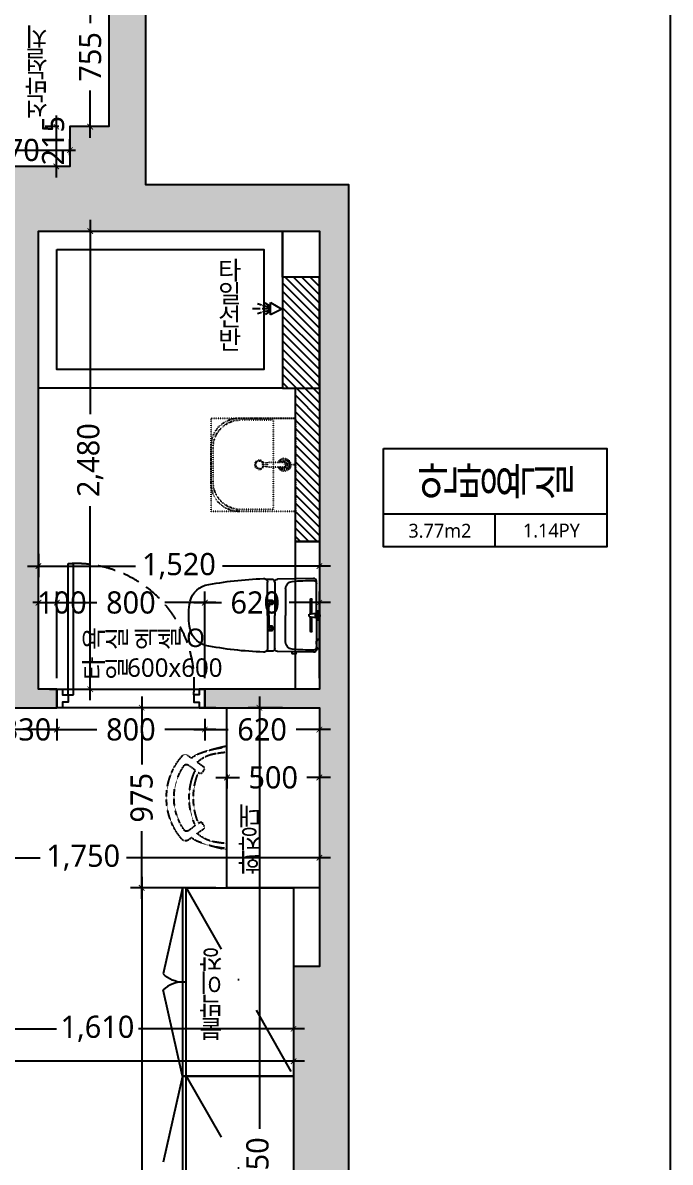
# Model space of a CAD drawing. Header units: millimetres. Extents: x -41292 to 298682, y -22072 to 33155.
# Drawn here: x 291774 to 295277, y 5729 to 11897 of the extents above; entities that cross this region are included whole.
import ezdxf
from ezdxf.enums import TextEntityAlignment as Align

# ---------------------------------------------------------------- set-up
doc = ezdxf.new("R2010")
doc.units = ezdxf.units.MM
for name, pattern in [('( Hidden )', [0.375, 0.25, -0.125]), ('CONT', [2, 1, 1]), ('DASHDOT', [25.4, 12.7, -6.35, 0, -6.35]), ('DOT', [0.25, 0, -0.25]), ('HID1', [0.375, 0.25, -0.125]), ('HIDDEN', [9.525, 6.35, -3.175])]:
    doc.linetypes.add(name, pattern=pattern)
for name, color, linetype in [('0-ELC TEXT', 7, 'Continuous'), ('03-TEXT', 3, 'Continuous'), ('06-FUR', 6, 'Continuous'), ('3.기호.계단선', 30, 'Continuous'), ('BATH', 4, 'Continuous'), ('CO-BATH', 6, 'Continuous'), ('fin', 5, 'Continuous'), ('FORM(YOURNAME)-11', 1, 'Continuous'), ('P-门', 4, 'Continuous'), ('S-DIM', 7, 'Continuous'), ('TOILET-1', 6, 'Continuous'), ('문자선', 3, 'Continuous'), ('벽1', 2, 'Continuous'), ('욕실마감선', 4, 'Continuous'), ('인테리어_가구_사입', 5, 'HID1'), ('인테리어_가구_제작', 6, 'Continuous'), ('인테리어_기타', 8, 'Continuous'), ('인테리어_해치_벽체', 8, 'Continuous'), ('창호', 4, 'Continuous'), ('평면_가구', 6, 'Continuous')]:
    doc.layers.add(name, color=color, linetype=linetype)
doc.layers.add('HACTH', color=8, linetype='Continuous', lineweight=0)
doc.styles.add('HY 울릉도 L', font='@Microsoft JhengHei UI Light.ttf')
doc.styles.add('YOURNAME', font='@Microsoft JhengHei UI Light.ttf')
doc.styles.add('넥슨고딕', font='@Microsoft JhengHei Light.ttf')
doc.styles.add('코레일둥고', font='@Microsoft JhengHei Light.ttf')
doc.dimstyles.new('60', dxfattribs={"dimscale": 60, "dimtxt": 2, "dimasz": 0.5, "dimexe": 1, "dimexo": 1, "dimgap": 1, "dimtad": 0, "dimdec": 0, "dimrnd": 0.05, "dimdsep": 46, "dimlunit": 6, "dimtxsty": 'HY 울릉도 L', "dimblk": 'ARCHTICK', "dimcen": 2.5, "dimdle": 1, "dimclrd": 1, "dimclre": 1, "dimclrt": 2, "dimadec": 0, "dimazin": 0, "dimtfac": 1, "dimtdec": 0, "dimtix": 1, "dimtmove": 2, "dimatfit": 3, "dimldrblk": 'ARCHTICK', "dimfxl": 1, "dimlwd": -1, "dimlwe": -1, "dimarcsym": 0})

# ---------------------------------------------------------------- blocks, each defined once
blk = doc.blocks.new('FORM-ELEVATION')
at = {"layer": 'Defpoints'}
blk.add_lwpolyline([(-8309, 33708), (61071, 33708), (61071, -19692), (-8309, -19692)], close=True, dxfattribs=at)
at = {"layer": 'FORM(YOURNAME)-11', "color": 3, "style": 'YOURNAME'}
for tag, height, p in [('1', 451, (71041, -1219)), ('2', 451, (71041, -1863)), ('3', 451, (71041, -3150)), ('4', 451, (71041, -5081)), ('5', 515, (71041, -7398)), ('6', 515, (71041, -9650)), ('7', 515, (71041, -11903)), ('8', 515, (71041, -14155)), ('9', 515, (71041, -16408)), ('10', 515, (66791, -18596)), ('11', 515, (71041, -18660)), ('12', 515, (66791, -20848)), ('13', 515, (71041, -20848))]:
    blk.add_attdef(tag, text='', height=height, dxfattribs=at).set_placement(p, align=Align.MIDDLE_RIGHT)
blk = doc.blocks.new('asesdxd')
at = {"layer": 'P-门', "linetype": 'HIDDEN', "ltscale": 15}
blk.add_arc((87663.5, 8324.2), 645.8, 354.24437, 93.32764, dxfattribs=at)
at = {"layer": '창호'}
for p, q in [((87626, 8259.4), (87626, 8969.4)), ((87626, 8969.4), (87656, 8969.4)), ((87656, 8259.4), (87656, 8968.8)), ((87566, 8189.4), (87566, 8289.4)), ((87566, 8289.4), (88366, 8289.4)), ((87566, 8289.4), (87566, 8189.4)), ((88366, 8289.4), (88366, 8189.4)), ((87626, 8259.4), (87656, 8259.4)), ((88366, 8189.4), (87566, 8189.4))]:
    blk.add_line(p, q, dxfattribs=at)
for points in [[(87566, 8289.4), (87596, 8289.4), (87596, 8259.4), (87626, 8259.4), (87626, 8219.4), (87596, 8219.4), (87596, 8189.4), (87566, 8189.4), (87566, 8289.4)], [(88366, 8289.4), (88336, 8289.4), (88336, 8259.4), (88306, 8259.4), (88306, 8219.4), (88336, 8219.4), (88336, 8189.4), (88366, 8189.4), (88366, 8289.4)]]:
    blk.add_lwpolyline(points, dxfattribs=at)
blk = doc.blocks.new('gasdgasdgsd')
at = {"layer": 'CO-BATH', "color": 8, "linetype": 'DOT'}
for p, q in [((103359.9, 11032.7), (103054.9, 11032.7)), ((103054.9, 11032.7), (103054.9, 10527.7)), ((103349.9, 11022.7), (103174.9, 11022.7)), ((103174.9, 11022.7), (103174.9, 10537.7)), ((103499.9, 10687.7), (103499.9, 10872.7)), ((103509.9, 10677.7), (103509.9, 10882.7)), ((103114.9, 10792.7), (103205.4, 10792.7)), ((103205.4, 10793.7), (103210.4, 10793.7)), ((103205.4, 10766.7), (103205.4, 10793.7)), ((103210.4, 10794.7), (103215.4, 10794.7)), ((103210.4, 10765.7), (103210.4, 10794.7)), ((103215.4, 10765.7), (103215.4, 10794.7)), ((103054.9, 10780.2), (103119.9, 10780.2)), ((103114.9, 10767.7), (103205.4, 10767.7)), ((103205.4, 10766.7), (103210.4, 10766.7)), ((103210.4, 10765.7), (103215.4, 10765.7)), ((103054.9, 10527.7), (103359.9, 10527.7)), ((103174.9, 10537.7), (103349.9, 10537.7))]:
    blk.add_line(p, q, dxfattribs=at)
blk.add_lwpolyline([(103509.9, 10527.7), (103509.9, 11032.7), (103054.9, 11032.7), (103054.9, 10527.7)], close=True, dxfattribs=at)
for radius in [25, 20]:
    blk.add_circle((103249.9, 10780.2), radius, dxfattribs=at)
for centre, radius, start, end in [((103349.9, 10872.7), 150, 0, 90), ((103359.9, 10882.7), 150, 0, 90), ((103114.9, 10780.2), 35, 20.92481, 339.07514), ((103114.9, 10780.2), 30, 24.62429, 335.37566), ((103114.9, 10780.2), 25, 29.99998, 329.99998), ((103114.9, 10780.2), 18, 43.98294, 316.01701), ((103114.9, 10780.2), 12.5, 89.99998, 269.99998), ((103349.9, 10687.7), 150, 270, 0), ((103359.9, 10677.7), 150, 270, 0)]:
    blk.add_arc(centre, radius, start, end, dxfattribs=at)
blk = doc.blocks.new('A$C4B2D31F0')
at = {"layer": 'fin', "color": 8}
for p, q in [((185, 690.9), (20.4, 690.9)), ((37.2, 692.3), (24.7, 692.3)), ((37.2, 692.3), (49.7, 692.3)), ((168.9, 697.3), (168.9, 707.3)), ((168.9, 707.3), (216.9, 707.3)), ((168.9, 697.3), (216.9, 697.3)), ((186, 692.5), (180.6, 697.3)), ((181.6, 685.5), (186, 692.5)), ((187, 651.2), (181.6, 685.5)), ((181.6, 685.5), (204.3, 685.5)), ((186, 692.5), (199.9, 692.5)), ((192.9, 707.3), (192.9, 716)), ((198.9, 651.2), (204.3, 685.5)), ((199.9, 692.5), (205.3, 697.3)), ((204.3, 685.5), (199.9, 692.5)), ((200.9, 690.9), (365.5, 690.9)), ((216.9, 697.3), (216.9, 707.3)), ((106.4, 666.3), (184.4, 666.3)), ((106.4, 659.3), (185.5, 659.3)), ((187, 651.2), (198.9, 651.2)), ((200.4, 659.3), (279.4, 659.3)), ((201.4, 666.3), (279.4, 666.3)), ((-16, 576.9), (-16, 564.8)), ((-12, 580.9), (-4.8, 580.9)), ((-12, 560.8), (-4.3, 560.8)), ((47.7, 523.7), (192.9, 523.7)), ((338.2, 523.7), (192.9, 523.7)), ((12.6, 465.9), (192.9, 465.9)), ((192.9, 433.7), (146.6, 433.7)), ((373.3, 465.9), (192.9, 465.9)), ((192.9, 433.7), (239.3, 433.7)), ((192.9, 426.6), (13.7, 426.6)), ((192.9, 426.6), (372.2, 426.6))]:
    blk.add_line(p, q, dxfattribs=at)
for points in [[(20.4, 690.9), (7.9, 690.9, 0.421209), (-7.1, 675.5), (-2.4, 480.5, 0.001659)], [(365.5, 690.9), (378, 690.9, -0.421209), (392.9, 675.5), (388.3, 480.5, -0.001659)], [(12.6, 465.9, 0.371724), (-1.8, 451.2, 0.003515), (-1, 420.3, 0.320541)], [(110.4, 426.6), (110.4, 450.8, -0.414214), (114.4, 454.8), (130.9, 454.8, -0.414214), (134.9, 450.8), (134.9, 435.2), (134.9, 426.6)], [(134.9, 435.2), (144.6, 435.2, -0.414214), (146.6, 433.2), (146.6, 426.6)], [(251, 435.2), (241.3, 435.2, 0.414214), (239.3, 433.2), (239.3, 426.6)], [(275.5, 426.6), (275.5, 450.8, 0.414214), (271.5, 454.8), (255, 454.8, 0.414214), (251, 450.8), (251, 435.2), (251, 426.6)], [(373.3, 465.9, -0.371724), (387.7, 451.2, -0.003515), (386.9, 420.3, -0.320541)]]:
    blk.add_lwpolyline(points, format="xyb", dxfattribs=at)
for centre in [(122.9, 440.9), (262.9, 440.9)]:
    blk.add_circle(centre, 8, dxfattribs=at)
for centre, radius, start, end in [((20.4, 674.9), 16, 90, 179.31159), ((24.7, 707.3), 15, 180, 270), ((49.7, 707.3), 15, 270, 0), ((365.5, 674.9), 16, 0.68841, 90), ((1004.3, 663.1), 1000, 179.31159, 185.94375), ((106.4, 662.8), 3.5, 90, 270), ((279.4, 662.8), 3.5, 270, 90), ((-618.4, 663.1), 1000, 354.05625, 0.68841), ((-12, 576.9), 4, 90, 180), ((-12, 564.8), 4, 180, 270), ((49.4, 563.7), 40, 185.94375, 267.51291), ((336.5, 563.7), 40, 272.48709, 354.05625), ((12.6, 480.9), 15, 181.36509, 270), ((373.3, 480.9), 15, 270, 358.63491), ((13.7, 406.6), 20, 90, 182.3333), ((2197.7, 495.6), 2205.9, 182.3333, 190.60807), ((-1811.8, 495.6), 2205.9, 349.39193, 357.6667), ((372.2, 406.6), 20, 357.6667, 90), ((148.7, 128.9), 125.5, 198.2964, 263.42408), ((237.2, 128.9), 125.5, 276.57592, 341.7036), ((192.9, 405.9), 405.9, 261.69926, 270), ((192.9, 405.9), 405.9, 270, 278.30074)]:
    blk.add_arc(centre, radius, start, end, dxfattribs=at)
blk = doc.blocks.new('AC-8')
at = {"layer": 'BATH'}
for p, q in [((-50.8, 54), (-0.1, 142.7)), ((-0.1, 142.7), (45.4, 54)), ((45.4, 54), (-50.8, 54)), ((-24.7, 46.5), (-46.3, 12.2)), ((-13.5, 47.3), (-27.7, -7.9)), ((-1.6, 49.5), (-1.6, -10.8)), ((10.4, 47.3), (24.5, -7.9)), ((21.6, 46.5), (43.2, 12.2)), ((-31.4, -16.2), (-41.1, -49)), ((-1.6, -27.3), (-1.6, -88.5)), ((28.3, -16.2), (38, -49))]:
    blk.add_line(p, q, dxfattribs=at)
blk = doc.blocks.new('A$C1AC25B95')
at = {"layer": '욕실마감선', "color": 8}
for p, q in [((28.3, 72.3), (28.3, 75)), ((53.3, 73.7), (53.3, 75))]:
    blk.add_line(p, q, dxfattribs=at)
at = {"layer": 'TOILET-1', "linetype": 'Continuous', "xscale": 0.873786407766195, "yscale": 0.873786407766195, "zscale": 0.873786407766195, "rotation": 180}
blk.add_blockref('AC-8', (39.7, 124.7), dxfattribs=at)
blk = doc.blocks.new('책상의자')
at = {"layer": '인테리어_가구_사입', "color": 8, "linetype": '( Hidden )', "ltscale": 5}
for p, q in [((113786.8, 53823.7), (113807.4, 53809.3)), ((113838.2, 53786.6), (113874.9, 53760.9)), ((113788.9, 53772.6), (113820.9, 53749.4)), ((113846.1, 53731.5), (113852.8, 53726.8)), ((113877.5, 53748.9), (113865.7, 53729.5)), ((113788.4, 53415.1), (113820.7, 53437.8)), ((113839.2, 53400.4), (113874.3, 53426.6)), ((113845.5, 53456.1), (113852.2, 53460.8)), ((113876.9, 53438.7), (113865.1, 53458.1)), ((113786.3, 53363.9), (113807.5, 53378.7))]:
    blk.add_line(p, q, dxfattribs=at)
for centre, radius, start, end in [((114046, 53333.6), 537.1, 94.95112, 113.25942), ((114223.6, 52767.3), 1130.5, 101.42645, 106.46528), ((114031, 53338.1), 504.3, 93.55608, 100.31972), ((114017.1, 53593.5), 344.7, 138.99792, 220.93662), ((113774.1, 53804.9), 22.6, 55.92547, 139.26324), ((113889.8, 53714), 126, 116.2601, 130.74226), ((113965.2, 53647.6), 188.2, 97.4888, 132.39103), ((114017.1, 53593.5), 304.1, 145.15722, 214.75902), ((113780.5, 53760.4), 14.6, 55.47965, 152.36085), ((114150.9, 53593.5), 355.5, 156.66015, 203.3178), ((114173.5, 53593.5), 355.5, 157.15345, 202.73708), ((113813.6, 53739.7), 12, 333.66039, 52.92106), ((113858, 53734.2), 9.04, 235.01257, 328.70596), ((113869.7, 53753.5), 9.04, 328.70546, 55.01342), ((113780, 53427.3), 14.6, 207.66573, 304.54663), ((113813.5, 53447.4), 12, 307.10505, 26.36583), ((113857.4, 53453.4), 9.04, 31.32015, 125.01273), ((113869.2, 53434), 9.04, 305.01273, 31.32056), ((113773.6, 53382.6), 22.6, 220.76316, 304.10051), ((113890, 53474), 126, 229.13147, 243.76606), ((114045.9, 53854), 537.1, 246.76669, 265.06158), ((113965.2, 53540.1), 188.2, 227.93247, 262.53731), ((114030.8, 53849.6), 504.3, 259.70639, 266.45719), ((114223.3, 54420.5), 1130.5, 253.56083, 258.59303)]:
    blk.add_arc(centre, radius, start, end, dxfattribs=at)
blk = doc.blocks.new('ediehsx')
at = {"layer": '인테리어_해치_벽체'}
h = blk.add_hatch(dxfattribs=at)
h.set_pattern_fill('ANSI31', color=256, scale=10, angle=450)
h.paths.add_polyline_path([(51456, -7810.6), (52456, -7810.6), (52456, -8020.6), (51456, -8020.6)])
h.paths.add_polyline_path([(54456, -18160.6), (54566.7, -18160.6), (54566.7, -17960.6), (54456, -17960.6)])
h.paths.add_polyline_path([(58986, -10080.6), (58986, -10910.6), (58856, -10910.6), (58856, -10080.6)])
h.paths.add_polyline_path([(58986, -9480.6), (58786, -9480.6), (58786, -10080.6), (58986, -10080.6)])
h.paths.add_polyline_path([(50716, -9920.6), (50716, -10660.6), (50586, -10660.6), (50586, -9920.6)])
h.paths.add_polyline_path([(50716, -9370.6), (50516, -9370.6), (50516, -9920.6), (50716, -9920.6)])
h.paths.add_polyline_path([(51616, -11560.6), (50916, -11560.6), (50916, -11660.6), (51616, -11660.6)])
h.paths.add_polyline_path([(47966, -11660.6), (48066, -11660.6), (48066, -12190.6), (47966, -12190.6)])
at = {"layer": '문자선'}
for points in [[(58986, -9480.6), (58786, -9480.6), (58786, -10080.6), (58986, -10080.6), (58986, -9480.6)], [(58986, -10080.6), (58986, -10910.6), (58856, -10910.6), (58856, -10080.6), (58986, -10080.6)]]:
    blk.add_lwpolyline(points, dxfattribs=at)
blk = doc.blocks.new('_ArchTick')
at = {"color": 0, "linetype": 'ByBlock', "const_width": 0.15}
blk.add_lwpolyline([(-0.5, -0.5), (0.5, 0.5)], dxfattribs=at)
blk = doc.blocks.new('*D481')
at = {"layer": 'Defpoints', "color": 0, "transparency": 16777216}
for p in [(292878.4, 7888), (293378.4, 7888), (293378.4, 7811.6)]:
    blk.add_point(p, dxfattribs=at)
at = {"layer": 'S-DIM', "color": 1, "transparency": 16777216}
for p, q in [((292818.4, 7811.6), (292946.3, 7811.6)), ((292878.4, 7828), (292878.4, 7751.6)), ((293438.4, 7811.6), (293310.5, 7811.6)), ((293378.4, 7828), (293378.4, 7751.6))]:
    blk.add_line(p, q, dxfattribs=at)
at = {"layer": 'S-DIM', "color": 1, "transparency": 16777216, "xscale": 30, "yscale": 30, "zscale": 30, "rotation": 180}
blk.add_blockref('_ArchTick', (292878.4, 7811.6), dxfattribs=at)
at = {"layer": 'S-DIM', "color": 1, "transparency": 16777216, "xscale": 30, "yscale": 30, "zscale": 30}
blk.add_blockref('_ArchTick', (293378.4, 7811.6), dxfattribs=at)
at = {"layer": 'S-DIM', "color": 2, "transparency": 16777216, "insert": (293128.4, 7811.6), "char_height": 120, "attachment_point": 5, "style": 'HY 울릉도 L'}
blk.add_mtext('500', dxfattribs=at)
blk = doc.blocks.new('*D515')
at = {"layer": 'Defpoints', "color": 0, "transparency": 16777216}
for p in [(292878.4, 8189.4), (292416.8, 7214.4), (292878.4, 7214.4)]:
    blk.add_point(p, dxfattribs=at)
at = {"layer": 'S-DIM', "color": 1, "transparency": 16777216}
for p, q in [((292416.8, 8249.4), (292416.8, 7882.6)), ((292818.4, 8189.4), (292356.8, 8189.4)), ((292416.8, 7154.4), (292416.8, 7521.2)), ((292818.4, 7214.4), (292356.8, 7214.4))]:
    blk.add_line(p, q, dxfattribs=at)
at = {"layer": 'S-DIM', "color": 1, "transparency": 16777216, "xscale": 30, "yscale": 30, "zscale": 30}
for p, rotation in [((292416.8, 8189.4), 90), ((292416.8, 7214.4), 270)]:
    blk.add_blockref('_ArchTick', p, dxfattribs=dict(at, rotation=rotation))
at = {"layer": 'S-DIM', "color": 2, "transparency": 16777216, "insert": (292416.8, 7701.9), "char_height": 120, "attachment_point": 5, "rotation": 90, "style": 'HY 울릉도 L'}
blk.add_mtext('975', dxfattribs=at)
blk = doc.blocks.new('*D516')
at = {"layer": 'Defpoints', "color": 0, "transparency": 16777216}
for p in [(291958.4, 8189.4), (292758.4, 8189.4), (292758.4, 8071.1)]:
    blk.add_point(p, dxfattribs=at)
at = {"layer": 'S-DIM', "color": 1, "transparency": 16777216}
for p, q in [((291958.4, 8129.4), (291958.4, 8011.1)), ((292758.4, 8129.4), (292758.4, 8011.1)), ((291898.4, 8071.1), (292174, 8071.1)), ((292818.4, 8071.1), (292542.8, 8071.1))]:
    blk.add_line(p, q, dxfattribs=at)
at = {"layer": 'S-DIM', "color": 1, "transparency": 16777216, "xscale": 30, "yscale": 30, "zscale": 30, "rotation": 180}
blk.add_blockref('_ArchTick', (291958.4, 8071.1), dxfattribs=at)
at = {"layer": 'S-DIM', "color": 1, "transparency": 16777216, "xscale": 30, "yscale": 30, "zscale": 30}
blk.add_blockref('_ArchTick', (292758.4, 8071.1), dxfattribs=at)
at = {"layer": 'S-DIM', "color": 2, "transparency": 16777216, "insert": (292358.4, 8071.1), "char_height": 120, "attachment_point": 5, "style": 'HY 울릉도 L'}
blk.add_mtext('800', dxfattribs=at)
blk = doc.blocks.new('*D517')
at = {"layer": 'Defpoints', "color": 0, "transparency": 16777216}
for p in [(291628.4, 8189.4), (291958.4, 8189.4), (291628.4, 8071.1)]:
    blk.add_point(p, dxfattribs=at)
at = {"layer": 'S-DIM', "color": 1, "transparency": 16777216}
for p, q in [((291628.4, 8129.4), (291628.4, 8011.1)), ((291958.4, 8129.4), (291958.4, 8011.1)), ((291628.4, 8071.1), (291598.4, 8071.1)), ((291958.4, 8071.1), (291628.4, 8071.1)), ((291958.4, 8071.1), (291988.4, 8071.1))]:
    blk.add_line(p, q, dxfattribs=at)
at = {"layer": 'S-DIM', "color": 1, "transparency": 16777216, "xscale": 30, "yscale": 30, "zscale": 30}
blk.add_blockref('_ArchTick', (291628.4, 8071.1), dxfattribs=at)
at = {"layer": 'S-DIM', "color": 1, "transparency": 16777216, "xscale": 30, "yscale": 30, "zscale": 30, "rotation": 180}
blk.add_blockref('_ArchTick', (291958.4, 8071.1), dxfattribs=at)
at = {"layer": 'S-DIM', "color": 2, "transparency": 16777216, "insert": (291793.4, 8071.1), "char_height": 120, "attachment_point": 5, "style": 'HY 울릉도 L'}
blk.add_mtext('330', dxfattribs=at)
blk = doc.blocks.new('*D518')
at = {"layer": 'Defpoints', "color": 0, "transparency": 16777216}
for p in [(292758.4, 8189.4), (293378.4, 8189.4), (293378.4, 8071.1)]:
    blk.add_point(p, dxfattribs=at)
at = {"layer": 'S-DIM', "color": 1, "transparency": 16777216}
for p, q in [((292758.4, 8129.4), (292758.4, 8011.1)), ((293378.4, 8129.4), (293378.4, 8011.1)), ((292698.4, 8071.1), (292884.7, 8071.1)), ((293438.4, 8071.1), (293252.1, 8071.1))]:
    blk.add_line(p, q, dxfattribs=at)
at = {"layer": 'S-DIM', "color": 1, "transparency": 16777216, "xscale": 30, "yscale": 30, "zscale": 30, "rotation": 180}
blk.add_blockref('_ArchTick', (292758.4, 8071.1), dxfattribs=at)
at = {"layer": 'S-DIM', "color": 1, "transparency": 16777216, "xscale": 30, "yscale": 30, "zscale": 30}
blk.add_blockref('_ArchTick', (293378.4, 8071.1), dxfattribs=at)
at = {"layer": 'S-DIM', "color": 2, "transparency": 16777216, "insert": (293068.4, 8071.1), "char_height": 120, "attachment_point": 5, "style": 'HY 울릉도 L'}
blk.add_mtext('620', dxfattribs=at)
blk = doc.blocks.new('*D519')
at = {"layer": 'Defpoints', "color": 0, "transparency": 16777216}
for p in [(291628.4, 7451.5), (293378.4, 7451.5), (291628.4, 7377.5)]:
    blk.add_point(p, dxfattribs=at)
at = {"layer": 'S-DIM', "color": 1, "transparency": 16777216}
for p, q in [((291568.4, 7377.5), (291866.8, 7377.5)), ((291628.4, 7391.5), (291628.4, 7317.5)), ((293438.4, 7377.5), (292333.9, 7377.5)), ((293378.4, 7391.5), (293378.4, 7317.5))]:
    blk.add_line(p, q, dxfattribs=at)
at = {"layer": 'S-DIM', "color": 1, "transparency": 16777216, "xscale": 30, "yscale": 30, "zscale": 30, "rotation": 180}
blk.add_blockref('_ArchTick', (291628.4, 7377.5), dxfattribs=at)
at = {"layer": 'S-DIM', "color": 1, "transparency": 16777216, "xscale": 30, "yscale": 30, "zscale": 30}
blk.add_blockref('_ArchTick', (293378.4, 7377.5), dxfattribs=at)
at = {"layer": 'S-DIM', "color": 2, "transparency": 16777216, "insert": (292100.3, 7377.5), "char_height": 120, "attachment_point": 5, "style": 'HY 울릉도 L'}
blk.add_mtext('1,750', dxfattribs=at)
blk = doc.blocks.new('*D522')
at = {"layer": 'Defpoints', "color": 0, "transparency": 16777216}
for p in [(293238.4, 7094.5), (291628.4, 6689.4), (293238.4, 6451.6)]:
    blk.add_point(p, dxfattribs=at)
at = {"layer": 'S-DIM', "color": 1, "transparency": 16777216}
for p, q in [((293238.4, 7034.5), (293238.4, 6391.6)), ((291628.4, 6629.4), (291628.4, 6391.6)), ((291568.4, 6451.6), (291955.8, 6451.6)), ((293298.4, 6451.6), (292398.8, 6451.6))]:
    blk.add_line(p, q, dxfattribs=at)
at = {"layer": 'S-DIM', "color": 1, "transparency": 16777216, "xscale": 30, "yscale": 30, "zscale": 30, "rotation": 180}
blk.add_blockref('_ArchTick', (291628.4, 6451.6), dxfattribs=at)
at = {"layer": 'S-DIM', "color": 1, "transparency": 16777216, "xscale": 30, "yscale": 30, "zscale": 30}
blk.add_blockref('_ArchTick', (293238.4, 6451.6), dxfattribs=at)
at = {"layer": 'S-DIM', "color": 2, "transparency": 16777216, "insert": (292177.3, 6451.6), "char_height": 120, "attachment_point": 5, "style": 'HY 울릉도 L'}
blk.add_mtext('1,610', dxfattribs=at)
blk = doc.blocks.new('*D523')
at = {"layer": 'Defpoints', "color": 0, "transparency": 16777216}
for p in [(289048.4, 6451.6), (293238.4, 6451.6), (293238.4, 6275.9)]:
    blk.add_point(p, dxfattribs=at)
at = {"layer": 'S-DIM', "color": 1, "transparency": 16777216}
for p, q in [((289048.4, 6391.6), (289048.4, 6215.9)), ((293238.4, 6391.6), (293238.4, 6215.9)), ((288988.4, 6275.9), (290905.6, 6275.9)), ((293298.4, 6275.9), (291381.2, 6275.9))]:
    blk.add_line(p, q, dxfattribs=at)
at = {"layer": 'S-DIM', "color": 1, "transparency": 16777216, "xscale": 30, "yscale": 30, "zscale": 30, "rotation": 180}
blk.add_blockref('_ArchTick', (289048.4, 6275.9), dxfattribs=at)
at = {"layer": 'S-DIM', "color": 1, "transparency": 16777216, "xscale": 30, "yscale": 30, "zscale": 30}
blk.add_blockref('_ArchTick', (293238.4, 6275.9), dxfattribs=at)
at = {"layer": 'S-DIM', "color": 2, "transparency": 16777216, "insert": (291143.4, 6275.9), "char_height": 120, "attachment_point": 5, "style": 'HY 울릉도 L'}
blk.add_mtext('4,190', dxfattribs=at)
blk = doc.blocks.new('*D483')
at = {"layer": 'Defpoints', "color": 0, "transparency": 16777216}
for p in [(291858.4, 9082.7), (293378.4, 9082.7), (293378.4, 8955.9)]:
    blk.add_point(p, dxfattribs=at)
at = {"layer": 'S-DIM', "color": 1, "transparency": 16777216}
for p, q in [((291858.4, 9022.7), (291858.4, 8895.9)), ((293378.4, 9022.7), (293378.4, 8895.9)), ((291798.4, 8955.9), (292383.4, 8955.9)), ((293438.4, 8955.9), (292853.4, 8955.9))]:
    blk.add_line(p, q, dxfattribs=at)
at = {"layer": 'S-DIM', "color": 1, "transparency": 16777216, "xscale": 30, "yscale": 30, "zscale": 30, "rotation": 180}
blk.add_blockref('_ArchTick', (291858.4, 8955.9), dxfattribs=at)
at = {"layer": 'S-DIM', "color": 1, "transparency": 16777216, "xscale": 30, "yscale": 30, "zscale": 30}
blk.add_blockref('_ArchTick', (293378.4, 8955.9), dxfattribs=at)
at = {"layer": 'S-DIM', "color": 2, "transparency": 16777216, "insert": (292618.4, 8955.9), "char_height": 120, "attachment_point": 5, "style": 'HY 울릉도 L'}
blk.add_mtext('1,520', dxfattribs=at)
blk = doc.blocks.new('*D484')
at = {"layer": 'Defpoints', "color": 0, "transparency": 16777216}
for p in [(291958.4, 8758.2), (291858.4, 8289.4), (291958.4, 8289.4)]:
    blk.add_point(p, dxfattribs=at)
at = {"layer": 'S-DIM', "color": 1, "transparency": 16777216}
for p, q in [((291858.4, 8758.2), (291828.4, 8758.2)), ((291858.4, 8349.4), (291858.4, 8818.2)), ((291858.4, 8758.2), (291958.4, 8758.2)), ((291958.4, 8349.4), (291958.4, 8818.2)), ((291958.4, 8758.2), (291988.4, 8758.2))]:
    blk.add_line(p, q, dxfattribs=at)
at = {"layer": 'S-DIM', "color": 1, "transparency": 16777216, "xscale": 30, "yscale": 30, "zscale": 30}
blk.add_blockref('_ArchTick', (291858.4, 8758.2), dxfattribs=at)
at = {"layer": 'S-DIM', "color": 1, "transparency": 16777216, "xscale": 30, "yscale": 30, "zscale": 30, "rotation": 180}
blk.add_blockref('_ArchTick', (291958.4, 8758.2), dxfattribs=at)
at = {"layer": 'S-DIM', "color": 2, "transparency": 16777216, "insert": (291985, 8758.2), "char_height": 120, "attachment_point": 5, "style": 'HY 울릉도 L'}
blk.add_mtext('100', dxfattribs=at)
blk = doc.blocks.new('*D524')
at = {"layer": 'Defpoints', "color": 0, "transparency": 16777216}
for p in [(292758.4, 8758.2), (291958.4, 8289.4), (292758.4, 8289.4)]:
    blk.add_point(p, dxfattribs=at)
at = {"layer": 'S-DIM', "color": 1, "transparency": 16777216}
for p, q in [((291898.4, 8758.2), (292174, 8758.2)), ((291958.4, 8349.4), (291958.4, 8818.2)), ((292818.4, 8758.2), (292542.8, 8758.2)), ((292758.4, 8349.4), (292758.4, 8818.2))]:
    blk.add_line(p, q, dxfattribs=at)
at = {"layer": 'S-DIM', "color": 1, "transparency": 16777216, "xscale": 30, "yscale": 30, "zscale": 30, "rotation": 180}
blk.add_blockref('_ArchTick', (291958.4, 8758.2), dxfattribs=at)
at = {"layer": 'S-DIM', "color": 1, "transparency": 16777216, "xscale": 30, "yscale": 30, "zscale": 30}
blk.add_blockref('_ArchTick', (292758.4, 8758.2), dxfattribs=at)
at = {"layer": 'S-DIM', "color": 2, "transparency": 16777216, "insert": (292358.4, 8758.2), "char_height": 120, "attachment_point": 5, "style": 'HY 울릉도 L'}
blk.add_mtext('800', dxfattribs=at)
blk = doc.blocks.new('*D525')
at = {"layer": 'Defpoints', "color": 0, "transparency": 16777216}
for p in [(293378.4, 8758.2), (292758.4, 8289.4), (293378.4, 8289.4)]:
    blk.add_point(p, dxfattribs=at)
at = {"layer": 'S-DIM', "color": 1, "transparency": 16777216}
for p, q in [((292698.4, 8758.2), (292847.9, 8758.2)), ((292758.4, 8349.4), (292758.4, 8818.2)), ((293438.4, 8758.2), (293215.2, 8758.2)), ((293378.4, 8349.4), (293378.4, 8818.2))]:
    blk.add_line(p, q, dxfattribs=at)
at = {"layer": 'S-DIM', "color": 1, "transparency": 16777216, "xscale": 30, "yscale": 30, "zscale": 30, "rotation": 180}
blk.add_blockref('_ArchTick', (292758.4, 8758.2), dxfattribs=at)
at = {"layer": 'S-DIM', "color": 1, "transparency": 16777216, "xscale": 30, "yscale": 30, "zscale": 30}
blk.add_blockref('_ArchTick', (293378.4, 8758.2), dxfattribs=at)
at = {"layer": 'S-DIM', "color": 2, "transparency": 16777216, "insert": (293031.5, 8758.2), "char_height": 120, "attachment_point": 5, "style": 'HY 울릉도 L'}
blk.add_mtext('620', dxfattribs=at)
blk = doc.blocks.new('*D526')
at = {"layer": 'Defpoints', "color": 0, "transparency": 16777216}
for p in [(291858.4, 10769.4), (292138.5, 10769.4), (291858.4, 8289.4)]:
    blk.add_point(p, dxfattribs=at)
at = {"layer": 'S-DIM', "color": 1, "transparency": 16777216}
for p, q in [((292138.5, 10829.4), (292138.5, 9778.7)), ((291918.4, 10769.4), (292198.5, 10769.4)), ((292138.5, 8229.4), (292138.5, 9280.1)), ((291918.4, 8289.4), (292198.5, 8289.4))]:
    blk.add_line(p, q, dxfattribs=at)
at = {"layer": 'S-DIM', "color": 1, "transparency": 16777216, "xscale": 30, "yscale": 30, "zscale": 30}
for p, rotation in [((292138.5, 10769.4), 90), ((292138.5, 8289.4), 270)]:
    blk.add_blockref('_ArchTick', p, dxfattribs=dict(at, rotation=rotation))
at = {"layer": 'S-DIM', "color": 2, "transparency": 16777216, "insert": (292138.5, 9529.4), "char_height": 120, "attachment_point": 5, "rotation": 90, "style": 'HY 울릉도 L'}
blk.add_mtext('2,480', dxfattribs=at)
blk = doc.blocks.new('ahewusgdfe')
at = {"layer": '인테리어_해치_벽체'}
h = blk.add_hatch(color=256, dxfattribs=at)
h.dxf.hatch_style = 1
h.paths.add_polyline_path([(308658.4, 13709.4), (308658.4, 13509.4), (308758.4, 13509.4), (308758.4, 8289.4), (308958.4, 8289.4), (308958.4, 10899.4), (309033.4, 10899.4), (309033.4, 12289.4), (308958.4, 12289.4), (308958.4, 13709.4)])
h.paths.add_polyline_path([(306848.4, 12189.4), (307858.4, 12189.4), (307858.4, 11979.4), (306848.4, 11979.4)])
h.paths.add_polyline_path([(311628.4, 6889.4), (311068.4, 6889.4), (311068.4, 8189.4), (311958.4, 8189.4), (311958.4, 8289.4), (311858.4, 8289.4), (311858.4, 10769.4), (313378.4, 10769.4), (313378.4, 8289.4), (312758.4, 8289.4), (312758.4, 8189.4), (313378.4, 8189.4), (313378.4, 6789.4), (313238.4, 6789.4), (313238.4, 3139.4), (312358.4, 3139.4), (312358.4, 2939.4), (313238.4, 2939.4), (313238.4, 1839.4), (312358.4, 1839.4), (312358.4, 1639.4), (313538.4, 1639.4), (313538.4, 11019.4), (312438.4, 11019.4), (312438.4, 12289.4), (311573.4, 12289.4), (311573.4, 12089.4), (312238.4, 12089.4), (312238.4, 11334.4), (312028.4, 11334.4), (312028.4, 11119.4), (311658.4, 11119.4), (311658.4, 8489.4), (309858.4, 8489.4), (309858.4, 8289.4), (310778.4, 8289.4), (310778.4, 6889.4), (309948.4, 6889.4), (309948.4, 6689.4), (311628.4, 6689.4)])
h.paths.add_polyline_path([(308848.4, 2939.4), (309358.4, 2939.4), (309358.4, 3139.4), (309048.4, 3139.4), (309048.4, 6889.4), (308848.4, 6889.4)])
h.paths.add_polyline_path([(308848.4, 1839.4), (308958.4, 1839.4), (308958.4, 1349.4), (308848.4, 1349.4)])
h.paths.add_polyline_path([(303848.4, 6809.4), (304048.4, 6809.4), (304048.4, 1349.4), (303848.4, 1349.4)])
h.paths.add_polyline_path([(302948.4, 6809.4), (302948.4, 6609.4), (300258.4, 6609.4), (300258.4, 1719.4), (300958.4, 1719.4), (300958.4, 1519.4), (300058.4, 1519.4), (300058.4, 6809.4)])
h.paths.add_polyline_path([(304008.4, 11839.4), (305108.4, 11839.4), (305108.4, 11079.4), (304008.4, 11079.4)], flags=16)
h.paths.add_polyline_path([(303258.4, 13209.4), (303888.4, 13209.4), (303888.4, 13709.4), (305198.4, 13709.4), (305198.4, 13509.4), (304008.4, 13509.4), (304008.4, 12049.4), (305158.4, 12049.4), (305158.4, 12189.4), (305848.4, 12189.4), (305848.4, 11979.4), (305308.4, 11979.4), (305308.4, 8339.4), (304358.4, 8339.4), (304358.4, 8539.4), (305108.4, 8539.4), (305108.4, 10879.4), (303558.4, 10879.4), (303558.4, 8339.4), (303358.4, 8339.4), (303358.4, 11019.4), (303908.4, 11019.4), (303908.4, 11839.4), (303358.4, 11839.4), (303358.4, 12049.4), (303688.4, 12049.4), (303688.4, 12269.4), (303908.4, 12269.4), (303908.4, 13009.4), (303258.4, 13009.4)])
h.paths.add_polyline_path([(300058.4, 13209.4), (300258.4, 13209.4), (300258.4, 8539.4), (302458.4, 8539.4), (302458.4, 8339.4), (300258.4, 8339.4), (300258.4, 7949.4), (300058.4, 7949.4)])
at = {"layer": '벽1'}
for points in [[(311628.4, 6889.4), (311068.4, 6889.4), (311068.4, 8189.4), (311958.4, 8189.4), (311958.4, 8289.4), (311858.4, 8289.4), (311858.4, 10769.4), (313378.4, 10769.4), (313378.4, 8289.4), (312758.4, 8289.4), (312758.4, 8189.4), (313378.4, 8189.4), (313378.4, 6789.4), (313238.4, 6789.4), (313238.4, 6789.4), (313238.4, 6789.4), (313238.4, 3139.4)], [(313538.4, 1639.4), (313538.4, 11019.4), (312438.4, 11019.4), (312438.4, 12289.4), (311573.4, 12289.4), (311573.4, 12089.4), (312238.4, 12089.4), (312238.4, 11334.4), (312028.4, 11334.4), (312028.4, 11119.4), (311658.4, 11119.4), (311658.4, 8489.4), (309858.4, 8489.4), (309858.4, 8289.4), (310778.4, 8289.4), (310778.4, 6889.4), (309948.4, 6889.4), (309948.4, 6689.4), (311628.4, 6689.4), (311628.4, 6889.4)]]:
    blk.add_lwpolyline(points, dxfattribs=at)
blk = doc.blocks.new('*D596')
at = {"layer": 'Defpoints', "color": 0, "transparency": 16777216}
for p in [(292238.4, 12089.4), (292138.3, 11334.4), (292238.4, 11334.4)]:
    blk.add_point(p, dxfattribs=at)
at = {"layer": 'S-DIM', "color": 1, "transparency": 16777216}
for p, q in [((292138.3, 12149.4), (292138.3, 11894)), ((292178.4, 12089.4), (292078.3, 12089.4)), ((292138.3, 11274.4), (292138.3, 11529.8)), ((292178.4, 11334.4), (292078.3, 11334.4))]:
    blk.add_line(p, q, dxfattribs=at)
at = {"layer": 'S-DIM', "color": 1, "transparency": 16777216, "xscale": 30, "yscale": 30, "zscale": 30}
for p, rotation in [((292138.3, 12089.4), 90), ((292138.3, 11334.4), 270)]:
    blk.add_blockref('_ArchTick', p, dxfattribs=dict(at, rotation=rotation))
at = {"layer": 'S-DIM', "color": 2, "transparency": 16777216, "insert": (292138.3, 11711.9), "char_height": 120, "attachment_point": 5, "rotation": 90, "style": 'HY 울릉도 L'}
blk.add_mtext('755', dxfattribs=at)
blk = doc.blocks.new('*D599')
at = {"layer": 'Defpoints', "color": 0, "transparency": 16777216}
for p in [(292028.4, 11334.4), (291954.8, 11119.4), (292028.4, 11119.4)]:
    blk.add_point(p, dxfattribs=at)
at = {"layer": 'S-DIM', "color": 1, "transparency": 16777216}
for p, q in [((291954.8, 11394.4), (291954.8, 11059.4)), ((291968.4, 11334.4), (291894.8, 11334.4)), ((291968.4, 11119.4), (291894.8, 11119.4))]:
    blk.add_line(p, q, dxfattribs=at)
at = {"layer": 'S-DIM', "color": 1, "transparency": 16777216, "xscale": 30, "yscale": 30, "zscale": 30}
for p, rotation in [((291954.8, 11334.4), 90), ((291954.8, 11119.4), 270)]:
    blk.add_blockref('_ArchTick', p, dxfattribs=dict(at, rotation=rotation))
at = {"layer": 'S-DIM', "color": 2, "transparency": 16777216, "insert": (291938.2, 11258.2), "char_height": 120, "attachment_point": 5, "rotation": 90, "style": 'HY 울릉도 L'}
blk.add_mtext('215', dxfattribs=at)
blk = doc.blocks.new('*D600')
at = {"layer": 'Defpoints', "color": 0, "transparency": 16777216}
for p in [(292028.4, 11207.5), (291658.4, 11119.4), (291658.4, 11119.4), (292028.4, 11119.4), (291392.2, 8489.4), (291658.4, 8489.4)]:
    blk.add_point(p, dxfattribs=at)
at = {"layer": 'S-DIM', "color": 1, "transparency": 16777216}
for p, q in [((291658.4, 11179.4), (291658.4, 11267.5)), ((292028.4, 11179.4), (292028.4, 11267.5)), ((291392.2, 11179.4), (291392.2, 10126.1)), ((291658.4, 11207.5), (291628.4, 11207.5)), ((291658.4, 11207.5), (292028.4, 11207.5)), ((292028.4, 11207.5), (292058.4, 11207.5)), ((291598.4, 11119.4), (291332.2, 11119.4)), ((291392.2, 8429.4), (291392.2, 9630.2)), ((291598.4, 8489.4), (291332.2, 8489.4))]:
    blk.add_line(p, q, dxfattribs=at)
at = {"layer": 'S-DIM', "color": 1, "transparency": 16777216, "xscale": 30, "yscale": 30, "zscale": 30}
blk.add_blockref('_ArchTick', (291658.4, 11207.5), dxfattribs=at)
for p, rotation in [((292028.4, 11207.5), 180), ((291392.2, 11119.4), 90), ((291392.2, 8489.4), 270)]:
    blk.add_blockref('_ArchTick', p, dxfattribs=dict(at, rotation=rotation))
at = {"layer": 'S-DIM', "color": 2, "transparency": 16777216, "insert": (291731.5, 11207.5), "char_height": 120, "attachment_point": 5, "style": 'HY 울릉도 L'}
blk.add_mtext('370', dxfattribs=at)
at = {"layer": 'S-DIM', "color": 2, "transparency": 16777216, "insert": (291368.4, 9878.1), "char_height": 120, "attachment_point": 5, "rotation": 90, "style": 'HY 울릉도 L'}
blk.add_mtext('2,630', dxfattribs=at)
blk = doc.blocks.new('*D628')
at = {"layer": 'Defpoints', "color": 0, "transparency": 16777216}
for p in [(293053.9, 8189.4), (293238.4, 8189.4), (293238.4, 3139.4)]:
    blk.add_point(p, dxfattribs=at)
at = {"layer": 'S-DIM', "color": 1, "transparency": 16777216}
for p, q in [((293053.9, 8249.4), (293053.9, 5909.7)), ((293178.4, 8189.4), (292993.9, 8189.4)), ((293053.9, 3079.4), (293053.9, 5419.1)), ((293178.4, 3139.4), (292993.9, 3139.4))]:
    blk.add_line(p, q, dxfattribs=at)
at = {"layer": 'S-DIM', "color": 1, "transparency": 16777216, "xscale": 30, "yscale": 30, "zscale": 30}
for p, rotation in [((293053.9, 8189.4), 90), ((293053.9, 3139.4), 270)]:
    blk.add_blockref('_ArchTick', p, dxfattribs=dict(at, rotation=rotation))
at = {"layer": 'S-DIM', "color": 2, "transparency": 16777216, "insert": (293053.9, 5664.4), "char_height": 120, "attachment_point": 5, "rotation": 90, "style": 'HY 울릉도 L'}
blk.add_mtext('5,050', dxfattribs=at)
blk = doc.blocks.new('*D629')
at = {"layer": 'Defpoints', "color": 0, "transparency": 16777216}
for p in [(292416.8, 7214.4), (292638.4, 7214.4), (292638.4, 3139.4)]:
    blk.add_point(p, dxfattribs=at)
at = {"layer": 'S-DIM', "color": 1, "transparency": 16777216}
for p, q in [((292416.8, 7274.4), (292416.8, 5424.4)), ((292578.4, 7214.4), (292356.8, 7214.4)), ((292416.8, 3079.4), (292416.8, 4929.4)), ((292578.4, 3139.4), (292356.8, 3139.4))]:
    blk.add_line(p, q, dxfattribs=at)
at = {"layer": 'S-DIM', "color": 1, "transparency": 16777216, "xscale": 30, "yscale": 30, "zscale": 30}
for p, rotation in [((292416.8, 7214.4), 90), ((292416.8, 3139.4), 270)]:
    blk.add_blockref('_ArchTick', p, dxfattribs=dict(at, rotation=rotation))
at = {"layer": 'S-DIM', "color": 2, "transparency": 16777216, "insert": (292416.8, 5176.9), "char_height": 120, "attachment_point": 5, "rotation": 90, "style": 'HY 울릉도 L'}
blk.add_mtext('4,075', dxfattribs=at)

msp = doc.modelspace()

# ---------------------------------------------------------------- linework, layer by layer
at = {"layer": '인테리어_가구_제작', "color": 8, "linetype": 'CONT', "ltscale": 200}
for p, q in [((292638.38, 7214.4), (292533.3, 6748.16)), ((292638.38, 6195.65), (292533.3, 6661.89)), ((292638.38, 6195.65), (292533.3, 5729.41))]:
    msp.add_line(p, q, dxfattribs=at)
at = {"layer": '인테리어_가구_제작', "color": 1, "linetype": 'DASHDOT', "ltscale": 30}
for p, q in [((292658.38, 7214.4), (293238.38, 6195.65)), ((292658.38, 6195.65), (293238.38, 5176.9))]:
    msp.add_line(p, q, dxfattribs=at)
at = {"layer": '인테리어_가구_제작', "color": 8, "linetype": 'CONT', "ltscale": 200}
for points in [[(291858.38, 10769.4), (293178.38, 10769.4), (293178.38, 9919.4), (291858.38, 9919.4)], [(291958.38, 10669.4), (293078.38, 10669.4), (293078.38, 10019.4), (291958.38, 10019.4)], [(293248.38, 9089.4), (293378.38, 9089.4), (293378.38, 8289.4), (293248.38, 8289.4)]]:
    msp.add_lwpolyline(points, close=True, dxfattribs=at)
msp.add_lwpolyline([(293178.38, 10519.4), (293178.38, 10769.4)], dxfattribs=at)
for centre, start, end in [((292642.37, 6864.31), 226.801202, 268.567071), ((292642.37, 6545.74), 91.432929, 133.198798)]:
    msp.add_arc(centre, 159.34, start, end, dxfattribs=at)
at = {"layer": '인테리어_기타', "color": 152, "true_color": 0x2776bb}
msp.add_line((294329.37, 9060.97), (294329.37, 9237.85), dxfattribs=at)
msp.add_lwpolyline([(293725.77, 9591.61), (294932.97, 9591.61), (294932.97, 9237.85), (293725.77, 9237.85)], close=True, dxfattribs=at)
msp.add_lwpolyline([(294932.97, 9237.85), (294932.97, 9060.97), (293725.77, 9060.97), (293725.77, 9237.85)], dxfattribs=at)
at = {"layer": '평면_가구'}
msp.add_line((292638.38, 6705.02), (292658.38, 6705.02), dxfattribs=at)
for points in [[(292878.38, 8189.4), (293378.38, 8189.4), (293378.38, 7214.4), (292878.38, 7214.4)], [(292638.38, 6195.65), (292658.38, 6195.65), (292658.38, 7214.4), (292638.38, 7214.4)], [(292658.38, 7214.4), (293238.38, 7214.4), (293238.38, 6195.65), (292658.38, 6195.65)], [(292638.38, 5176.9), (292658.38, 5176.9), (292658.38, 6195.65), (292638.38, 6195.65)], [(292658.38, 6195.65), (293238.38, 6195.65), (293238.38, 5176.9), (292658.38, 5176.9)]]:
    msp.add_lwpolyline(points, close=True, dxfattribs=at)

# ---------------------------------------------------------------- block references
for name, p in [('asesdxd', (204392.4, 0)), ('ahewusgdfe', (-20000, 0)), ('ediehsx', (234392.4, 20000))]:
    msp.add_blockref(name, p)
at = {"layer": '06-FUR', "xscale": 0.7874015748031495, "yscale": 0.7874015748031495, "zscale": 0.7874015748031495, "rotation": 89.44313006269327}
msp.add_blockref('A$C1AC25B95', (293174.56, 10315.14), dxfattribs=at)
at = {"layer": '3.기호.계단선', "xscale": -1}
msp.add_blockref('gasdgasdgsd', (396303.31, -1275.82), dxfattribs=at)
at = {"layer": 'HACTH', "xscale": -1, "rotation": 180}
msp.add_blockref('책상의자', (178878.7, 61295.61), dxfattribs=at)
at = {"layer": 'TOILET-1', "xscale": -1, "rotation": 270}
msp.add_blockref('A$C4B2D31F0', (292671.09, 8496.45), dxfattribs=at)
at = {"layer": '인테리어_가구_제작', "color": 8, "linetype": 'CONT', "ltscale": 200, "xscale": 0.25, "yscale": 0.25, "zscale": 0.25}
msp.add_blockref('FORM-ELEVATION', (280008.82, 5826.1), dxfattribs=at)

# ---------------------------------------------------------------- texts
at = {"layer": '0-ELC TEXT', "style": '코레일둥고'}
for s, p in [('선반설치', (291893.71, 11376.2)), ('화장대', (293045.75, 7284.4)), ('붙박이장', (292837.33, 6380.79))]:
    msp.add_text(s, height=100, rotation=90, dxfattribs=at).set_placement(p)
msp.add_text('타일선반', height=100, rotation=270, dxfattribs=at).set_placement((292946.82, 10626.46), align=Align.TOP_LEFT)
for s, p in [('욕실 엑셀 O', (292087.27, 8617.82)), ('타일600x600', (292087.27, 8456.41))]:
    msp.add_text(s, height=100, dxfattribs=at).set_placement(p, align=Align.TOP_LEFT)
at = {"layer": '03-TEXT'}
for s, height, style, p in [('안방욕실', 166.667, '코레일둥고', (294324.4, 9338.16)), ('3.77m2', 75, '넥슨고딕', (294030.35, 9109.86)), ('1.14PY', 75, '넥슨고딕', (294633.85, 9111.25))]:
    msp.add_text(s, height=height, dxfattribs=dict(at, style=style)).set_placement(p, align=Align.CENTER)

# ---------------------------------------------------------------- dimensions: what is measured, and where the dimension line sits
at = {"layer": 'S-DIM'}
for base, p1, p2, picture, middle in [((292138.33, 11334.4), (292238.38, 12089.4), (292238.38, 11334.4), '*D596', (292138.33, 11711.9)), ((292138.47, 10769.4), (291858.38, 8289.4), (291858.38, 10769.4), '*D526', (292138.47, 9529.4)), ((292416.84, 7214.4), (292878.38, 8189.4), (292878.38, 7214.4), '*D515', (292416.84, 7701.9)), ((293053.91, 8189.4), (293238.38, 3139.4), (293238.38, 8189.4), '*D628', (293053.91, 5664.4)), ((292416.84, 7214.4), (292638.38, 3139.4), (292638.38, 7214.4), '*D629', (292416.84, 5176.9))]:
    dim = msp.add_linear_dim(base=base, p1=p1, p2=p2, angle=90, dimstyle='60', dxfattribs=at)
    dim.commit()
    dim.dimension.update_dxf_attribs({"geometry": picture, "text_midpoint": middle})
for base, p1, p2, picture, middle in [((291954.82, 11119.4), (292028.38, 11334.4), (292028.38, 11119.4), '*D599', (291938.18, 11258.17)), ((291392.21, 8489.4), (291658.38, 11119.4), (291658.38, 8489.4), '*D600', (291368.38, 9878.12))]:
    dim = msp.add_linear_dim(base=base, p1=p1, p2=p2, angle=90, dimstyle='60', dxfattribs=at)
    dim.commit()
    dim.dimension.update_dxf_attribs({"geometry": picture, "text_midpoint": middle, "dimtype": 160})
for base, p1, p2, picture, middle in [((292028.38, 11207.48), (291658.38, 11119.4), (292028.38, 11119.4), '*D600', (291731.5, 11207.48)), ((291958.38, 8758.16), (291858.38, 8289.4), (291958.38, 8289.4), '*D484', (291984.98, 8758.16)), ((293378.38, 8758.16), (292758.38, 8289.4), (293378.38, 8289.4), '*D525', (293031.53, 8758.16)), ((291628.38, 7377.49), (293378.38, 7451.52), (291628.38, 7451.52), '*D519', (292100.32, 7377.49)), ((293238.38, 6451.63), (291628.38, 6689.4), (293238.38, 7094.55), '*D522', (292177.3, 6451.63))]:
    dim = msp.add_linear_dim(base=base, p1=p1, p2=p2, dimstyle='60', dxfattribs=at)
    dim.commit()
    dim.dimension.update_dxf_attribs({"geometry": picture, "text_midpoint": middle, "dimtype": 160})
for base, p1, p2, picture, middle in [((293378.38, 8955.85), (291858.38, 9082.68), (293378.38, 9082.68), '*D483', (292618.38, 8955.85)), ((292758.38, 8758.16), (291958.38, 8289.4), (292758.38, 8289.4), '*D524', (292358.38, 8758.16)), ((291628.38, 8071.07), (291958.38, 8189.4), (291628.38, 8189.4), '*D517', (291793.38, 8071.07)), ((292758.38, 8071.07), (291958.38, 8189.4), (292758.38, 8189.4), '*D516', (292358.38, 8071.07)), ((293378.38, 8071.07), (292758.38, 8189.4), (293378.38, 8189.4), '*D518', (293068.38, 8071.07)), ((293378.38, 7811.64), (292878.38, 7887.98), (293378.38, 7887.98), '*D481', (293128.38, 7811.64)), ((293238.38, 6275.92), (289048.38, 6451.63), (293238.38, 6451.63), '*D523', (291143.38, 6275.92))]:
    dim = msp.add_linear_dim(base=base, p1=p1, p2=p2, dimstyle='60', dxfattribs=at)
    dim.commit()
    dim.dimension.update_dxf_attribs({"geometry": picture, "text_midpoint": middle})

doc.saveas('drawing.dxf')
